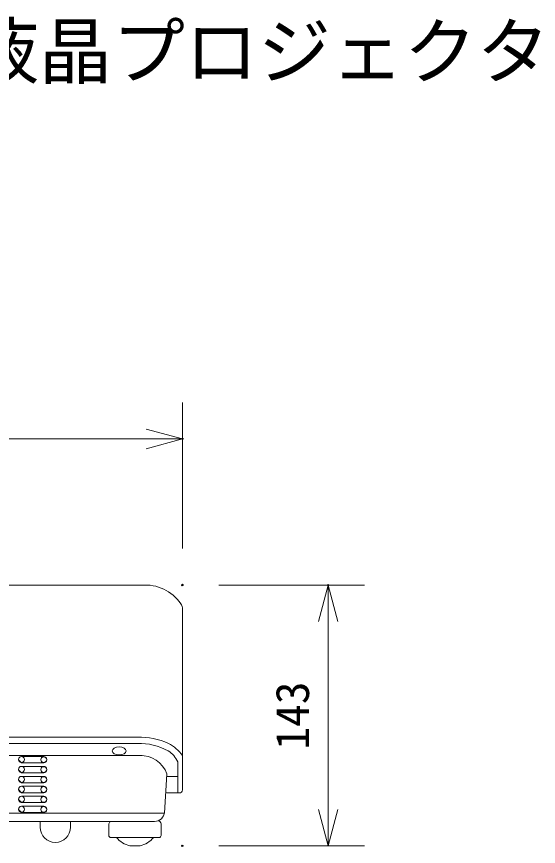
# Model space of a CAD drawing. Units: millimetres, scale not verified. Extents: x -63 to 62, y -56 to 57.
# Drawn here: x -20.75 to 7.87, y 11.25 to 56.78 of the extents above; entities that cross this region are included whole.
import ezdxf
from ezdxf.enums import TextEntityAlignment as Align

# ---------------------------------------------------------------- set-up
doc = ezdxf.new("R2010")
doc.units = ezdxf.units.MM
doc.header["$LTSCALE"] = 0.125
doc.header["$PDMODE"] = 32
doc.header["$PDSIZE"] = 0.0625
for name, color, linetype, lineweight in [('0-0_0', 7, 'Continuous', 18), ('0-4_GAIKEI', 7, 'Continuous', 18), ('0-5_SUNPO', 7, 'Continuous', 18)]:
    doc.layers.add(name, color=color, linetype=linetype, lineweight=lineweight)
doc.layers.add('0-1_DEFPOINTS', color=7, linetype='Continuous')
doc.layers.add('0-3_MOJI1', color=7, linetype='Continuous')
doc.styles.add('ＭＳ ゴシック', font='')
doc.styles.get('ＭＳ ゴシック').set_extended_font_data('MS Gothic')

# ---------------------------------------------------------------- blocks, each defined once
blk = doc.blocks.new('_OPEN30')
at = {"layer": '0-0_0'}
blk.add_line((0, 0), (-1, 0), dxfattribs=at)
blk.add_lwpolyline([(-1, 0.26795), (0, 0), (-1, -0.26795)], dxfattribs=at)
blk = doc.blocks.new('D5')
at = {"layer": '0-1_DEFPOINTS'}
for p in [(-13.4761, 28.4648), (-5.4761, 28.4648), (-13.4761, 14.1648)]:
    blk.add_point(p, dxfattribs=at)
at = {"layer": '0-5_SUNPO'}
for p, q in [((-11.4761, 28.4648), (-3.4761, 28.4648)), ((-5.4761, 16.1648), (-5.4761, 26.4648)), ((-11.4761, 14.1648), (-3.4761, 14.1648))]:
    blk.add_line(p, q, dxfattribs=at)
at = {"layer": '0-5_SUNPO', "xscale": 2, "yscale": 2}
for p, rotation in [((-5.4761, 28.4648), 90), ((-5.4761, 14.1648), 270)]:
    blk.add_blockref('_OPEN30', p, dxfattribs=dict(at, rotation=rotation))
at = {"layer": '0-5_SUNPO', "style": 'ＭＳ ゴシック'}
blk.add_text('143', height=1.833, rotation=90, dxfattribs=at).set_placement((-5.9761, 19.4398), align=Align.BOTTOM_LEFT)
blk = doc.blocks.new('D4')
at = {"layer": '0-1_DEFPOINTS'}
for p in [(-13.4659, 36.4832), (-48.4659, 28.4832), (-13.4659, 28.4832)]:
    blk.add_point(p, dxfattribs=at)
at = {"layer": '0-5_SUNPO'}
for p, q in [((-48.4659, 30.4832), (-48.4659, 38.4832)), ((-13.4659, 30.4832), (-13.4659, 38.4832)), ((-46.4659, 36.4832), (-15.4659, 36.4832))]:
    blk.add_line(p, q, dxfattribs=at)
at = {"layer": '0-5_SUNPO', "xscale": 2, "yscale": 2, "rotation": 180}
blk.add_blockref('_OPEN30', (-48.4659, 36.4832), dxfattribs=at)
at = {"layer": '0-5_SUNPO', "xscale": 2, "yscale": 2}
blk.add_blockref('_OPEN30', (-13.4659, 36.4832), dxfattribs=at)
at = {"layer": '0-5_SUNPO', "style": 'ＭＳ ゴシック'}
blk.add_text('350', height=1.833, dxfattribs=at).set_placement((-32.8409, 36.9832), align=Align.BOTTOM_LEFT)

msp = doc.modelspace()

# ---------------------------------------------------------------- linework, layer by layer
at = {"layer": '0-4_GAIKEI'}
for p, q in [((-44.8086, 25.5854), (-13.4918, 25.5854)), ((-11.6502, 24.2573), (-11.6502, 14.3499)), ((-44.4338, 16.2345), (-13.8666, 16.2345)), ((-19.2562, 16.1874), (-20.4793, 16.1874)), ((-19.0903, 16.0034), (-19.0903, 16.0215)), ((-20.4793, 15.8375), (-19.2562, 15.8375)), ((-19.2562, 15.642), (-20.4793, 15.642)), ((-20.4793, 15.2921), (-19.2562, 15.2921)), ((-19.2562, 15.0966), (-20.4793, 15.0966)), ((-19.0903, 15.458), (-19.0903, 15.4761)), ((-12.6372, 13.0691), (-12.5045, 15.2361)), ((-20.4793, 14.7467), (-19.2562, 14.7467)), ((-19.0903, 14.9126), (-19.0903, 14.9307)), ((-19.2562, 14.5512), (-20.4793, 14.5512)), ((-20.4793, 14.2013), (-19.2562, 14.2013)), ((-19.0903, 14.3672), (-19.0903, 14.3852)), ((-11.8161, 14.184), (-12.5689, 14.184)), ((-19.2562, 14.0057), (-20.4793, 14.0057)), ((-19.0903, 13.8218), (-19.0903, 13.8398)), ((-20.4793, 13.6559), (-19.2562, 13.6559)), ((-19.2562, 13.4603), (-20.4793, 13.4603)), ((-19.0903, 13.2764), (-19.0903, 13.2944)), ((-20.4793, 13.1105), (-19.2562, 13.1105)), ((-45.1156, 12.6222), (-13.1848, 12.6222))]:
    msp.add_line(p, q, dxfattribs=at)
at = {"layer": '0-4_GAIKEI', "color": 1}
for p, q in [((-44.226, 17.2521), (-14.0744, 17.2521)), ((-44.1792, 16.905), (-13.9666, 16.905)), ((-11.9146, 15.8914), (-11.9146, 14.184)), ((-11.9146, 15.0853), (-12.5137, 15.0853)), ((-12.6406, 13.0765), (-45.6636, 13.0765)), ((-19.4523, 12.6222), (-19.4523, 12.3063)), ((-17.7932, 12.6222), (-17.7932, 12.3063)), ((-15.6914, 12.492), (-15.6914, 11.853)), ((-12.8212, 12.492), (-12.8212, 11.853)), ((-12.9318, 11.7424), (-15.5808, 11.7424)), ((-13.9743, 11.2854), (-14.5321, 11.2854))]:
    msp.add_line(p, q, dxfattribs=at)
at = {"layer": '0-4_GAIKEI'}
for points in [[(-20.6452, 16.0215), (-20.6452, 16.0034), (-20.4793, 15.8375)], [(-20.6452, 15.4761), (-20.6452, 15.458), (-20.4793, 15.2921)], [(-20.6452, 14.9307), (-20.6452, 14.9126), (-20.4793, 14.7467)], [(-20.6452, 14.3852), (-20.6452, 14.3672), (-20.4793, 14.2013)], [(-20.6452, 13.8398), (-20.6452, 13.8218), (-20.4793, 13.6559)], [(-20.6452, 13.2944), (-20.6452, 13.2764), (-20.4793, 13.1105)]]:
    msp.add_lwpolyline(points, dxfattribs=at)
for centre in [(-20.4793, 16.0215), (-19.2562, 16.0215), (-19.2562, 16.0034), (-20.4793, 15.4761), (-19.2562, 15.4761), (-19.2562, 15.458), (-20.4793, 14.9307), (-19.2562, 14.9307), (-19.2562, 14.9126), (-20.4793, 14.3852), (-19.2562, 14.3852), (-19.2562, 14.3672), (-20.4793, 13.8398), (-19.2562, 13.8398), (-19.2562, 13.8218), (-20.4793, 13.2944), (-19.2562, 13.2944), (-19.2562, 13.2764)]:
    msp.add_circle(centre, 0.1659, dxfattribs=at)
for centre, radius, start, end in [((-13.6896, 23.2387), 2.355, 34.42141, 94.81987), ((-12.2032, 24.2573), 0.553, 0, 34.42141), ((-13.9347, 14.7132), 1.5229, 20.08433, 92.56314), ((-11.8161, 14.3499), 0.1659, 270, 0), ((-13.1848, 13.1752), 0.553, 270, 356.49409)]:
    msp.add_arc(centre, radius, start, end, dxfattribs=at)
at = {"layer": '0-4_GAIKEI', "color": 1}
for centre, radius, start, end in [((-14.0978, 13.0292), 4.2229, 66.52953, 90.31781), ((-14.0439, 13.5781), 3.3278, 61.18354, 91.33091), ((-13.5068, 14.8801), 2.2981, 36.11129, 61.66108), ((-13.0569, 15.4256), 1.2336, 22.18197, 59.98999), ((-18.6227, 12.3063), 0.8295, 180, 270), ((-18.6227, 12.3063), 0.8295, 270, 0), ((-15.4449, 12.4316), 0.2538, 131.32166, 166.24366), ((-13.0677, 12.4316), 0.2538, 13.75634, 67.29893), ((-15.5808, 11.853), 0.1106, 180, 270), ((-12.9318, 11.853), 0.1106, 270, 0), ((-14.1941, 12.6728), 1.428, 220.65642, 256.30682), ((-14.3123, 12.6728), 1.428, 283.69318, 319.34358)]:
    msp.add_arc(centre, radius, start, end, dxfattribs=at)
at = {"layer": '0-4_GAIKEI'}
msp.add_ellipse((-15.1259, 16.4936), major_axis=(-0.3817, 0), ratio=0.569445, dxfattribs=at)

# ---------------------------------------------------------------- block references
at = {"layer": '0-5_SUNPO'}
for name in ['D4', 'D5']:
    msp.add_blockref(name, (1.8157, -2.8795), dxfattribs=at)

# ---------------------------------------------------------------- texts
at = {"layer": '0-3_MOJI1', "style": 'ＭＳ ゴシック'}
msp.add_text('短焦点液晶プロジェクター', height=2.933, dxfattribs=at).set_placement((-35.5176, 52.5273), align=Align.BOTTOM_LEFT)

doc.saveas('drawing.dxf')
